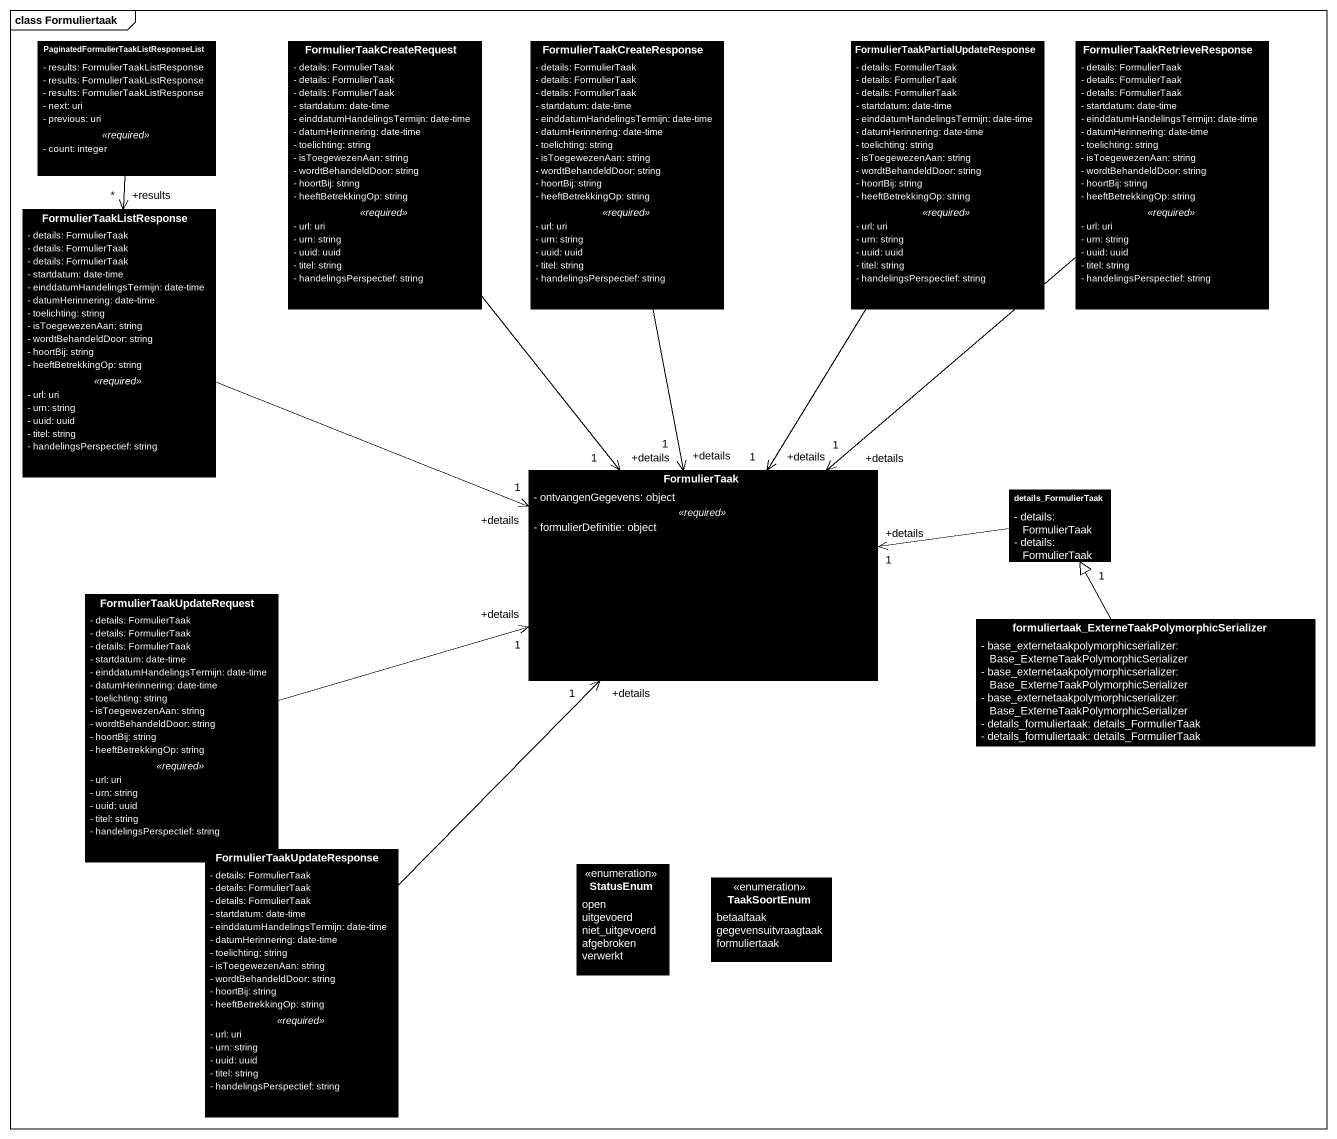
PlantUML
@startuml
mainframe class Formuliertaak
hide circle
hide empty members
skinparam classAttributeIconSize 0
class "PaginatedFormulierTaakListResponseList" as PaginatedFormulierTaakListRe #000000 {
  - results: FormulierTaakListResponse
  - results: FormulierTaakListResponse
  - results: FormulierTaakListResponse
  - next: uri
  - previous: uri
  .. <<required>> ..
  - count: integer
}
class FormulierTaakCreateRequest #000000 {
  - details: FormulierTaak
  - details: FormulierTaak
  - details: FormulierTaak
  - startdatum: date-time
  - einddatumHandelingsTermijn: date-time
  - datumHerinnering: date-time
  - toelichting: string
  - isToegewezenAan: string
  - wordtBehandeldDoor: string
  - hoortBij: string
  - heeftBetrekkingOp: string
  .. <<required>> ..
  - url: uri
  - urn: string
  - uuid: uuid
  - titel: string
  - handelingsPerspectief: string
}
class FormulierTaakCreateResponse #000000 {
  - details: FormulierTaak
  - details: FormulierTaak
  - details: FormulierTaak
  - startdatum: date-time
  - einddatumHandelingsTermijn: date-time
  - datumHerinnering: date-time
  - toelichting: string
  - isToegewezenAan: string
  - wordtBehandeldDoor: string
  - hoortBij: string
  - heeftBetrekkingOp: string
  .. <<required>> ..
  - url: uri
  - urn: string
  - uuid: uuid
  - titel: string
  - handelingsPerspectief: string
}
class "FormulierTaakPartialUpdateResponse" as FormulierTaakPartialUpdateRe #000000 {
  - details: FormulierTaak
  - details: FormulierTaak
  - details: FormulierTaak
  - startdatum: date-time
  - einddatumHandelingsTermijn: date-time
  - datumHerinnering: date-time
  - toelichting: string
  - isToegewezenAan: string
  - wordtBehandeldDoor: string
  - hoortBij: string
  - heeftBetrekkingOp: string
  .. <<required>> ..
  - url: uri
  - urn: string
  - uuid: uuid
  - titel: string
  - handelingsPerspectief: string
}
class "FormulierTaakRetrieveResponse" as FormulierTaakRetrieveRespons #000000 {
  - details: FormulierTaak
  - details: FormulierTaak
  - details: FormulierTaak
  - startdatum: date-time
  - einddatumHandelingsTermijn: date-time
  - datumHerinnering: date-time
  - toelichting: string
  - isToegewezenAan: string
  - wordtBehandeldDoor: string
  - hoortBij: string
  - heeftBetrekkingOp: string
  .. <<required>> ..
  - url: uri
  - urn: string
  - uuid: uuid
  - titel: string
  - handelingsPerspectief: string
}
class FormulierTaakListResponse #000000 {
  - details: FormulierTaak
  - details: FormulierTaak
  - details: FormulierTaak
  - startdatum: date-time
  - einddatumHandelingsTermijn: date-time
  - datumHerinnering: date-time
  - toelichting: string
  - isToegewezenAan: string
  - wordtBehandeldDoor: string
  - hoortBij: string
  - heeftBetrekkingOp: string
  .. <<required>> ..
  - url: uri
  - urn: string
  - uuid: uuid
  - titel: string
  - handelingsPerspectief: string
}
class FormulierTaak #000000 {
  - ontvangenGegevens: object
  .. <<required>> ..
  - formulierDefinitie: object
}
class details_FormulierTaak #000000 {
  - details: FormulierTaak
  - details: FormulierTaak
}
class FormulierTaakUpdateRequest #000000 {
  - details: FormulierTaak
  - details: FormulierTaak
  - details: FormulierTaak
  - startdatum: date-time
  - einddatumHandelingsTermijn: date-time
  - datumHerinnering: date-time
  - toelichting: string
  - isToegewezenAan: string
  - wordtBehandeldDoor: string
  - hoortBij: string
  - heeftBetrekkingOp: string
  .. <<required>> ..
  - url: uri
  - urn: string
  - uuid: uuid
  - titel: string
  - handelingsPerspectief: string
}
class "formuliertaak_ExterneTaakPolymorphicSerializer" as formuliertaak #000000 {
  - base_externetaakpolymorphicserializer: Base_ExterneTaakPolymorphicSerializer
  - base_externetaakpolymorphicserializer: Base_ExterneTaakPolymorphicSerializer
  - base_externetaakpolymorphicserializer: Base_ExterneTaakPolymorphicSerializer
  - details_formuliertaak: details_FormulierTaak
  - details_formuliertaak: details_FormulierTaak
}
class FormulierTaakUpdateResponse #000000 {
  - details: FormulierTaak
  - details: FormulierTaak
  - details: FormulierTaak
  - startdatum: date-time
  - einddatumHandelingsTermijn: date-time
  - datumHerinnering: date-time
  - toelichting: string
  - isToegewezenAan: string
  - wordtBehandeldDoor: string
  - hoortBij: string
  - heeftBetrekkingOp: string
  .. <<required>> ..
  - url: uri
  - urn: string
  - uuid: uuid
  - titel: string
  - handelingsPerspectief: string
}
enum StatusEnum #000000 {
  open
  uitgevoerd
  niet_uitgevoerd
  afgebroken
  verwerkt
}
enum TaakSoortEnum #000000 {
  betaaltaak
  gegevensuitvraagtaak
  formuliertaak
}
PaginatedFormulierTaakListRe --> "+results\n*" FormulierTaakListResponse
FormulierTaakCreateRequest --> "+details\n1" FormulierTaak
FormulierTaakCreateResponse --> "+details\n1" FormulierTaak
FormulierTaakPartialUpdateRe --> "+details\n1" FormulierTaak
FormulierTaakRetrieveRespons --> "+details\n1" FormulierTaak
FormulierTaakListResponse -right-> "+details\n1" FormulierTaak
details_FormulierTaak -left-> "+details\n1" FormulierTaak
FormulierTaakUpdateRequest -right-> "+details\n1" FormulierTaak
formuliertaak -up-|> "1" details_FormulierTaak
FormulierTaakUpdateResponse -up-> "+details\n1" FormulierTaak
@enduml
